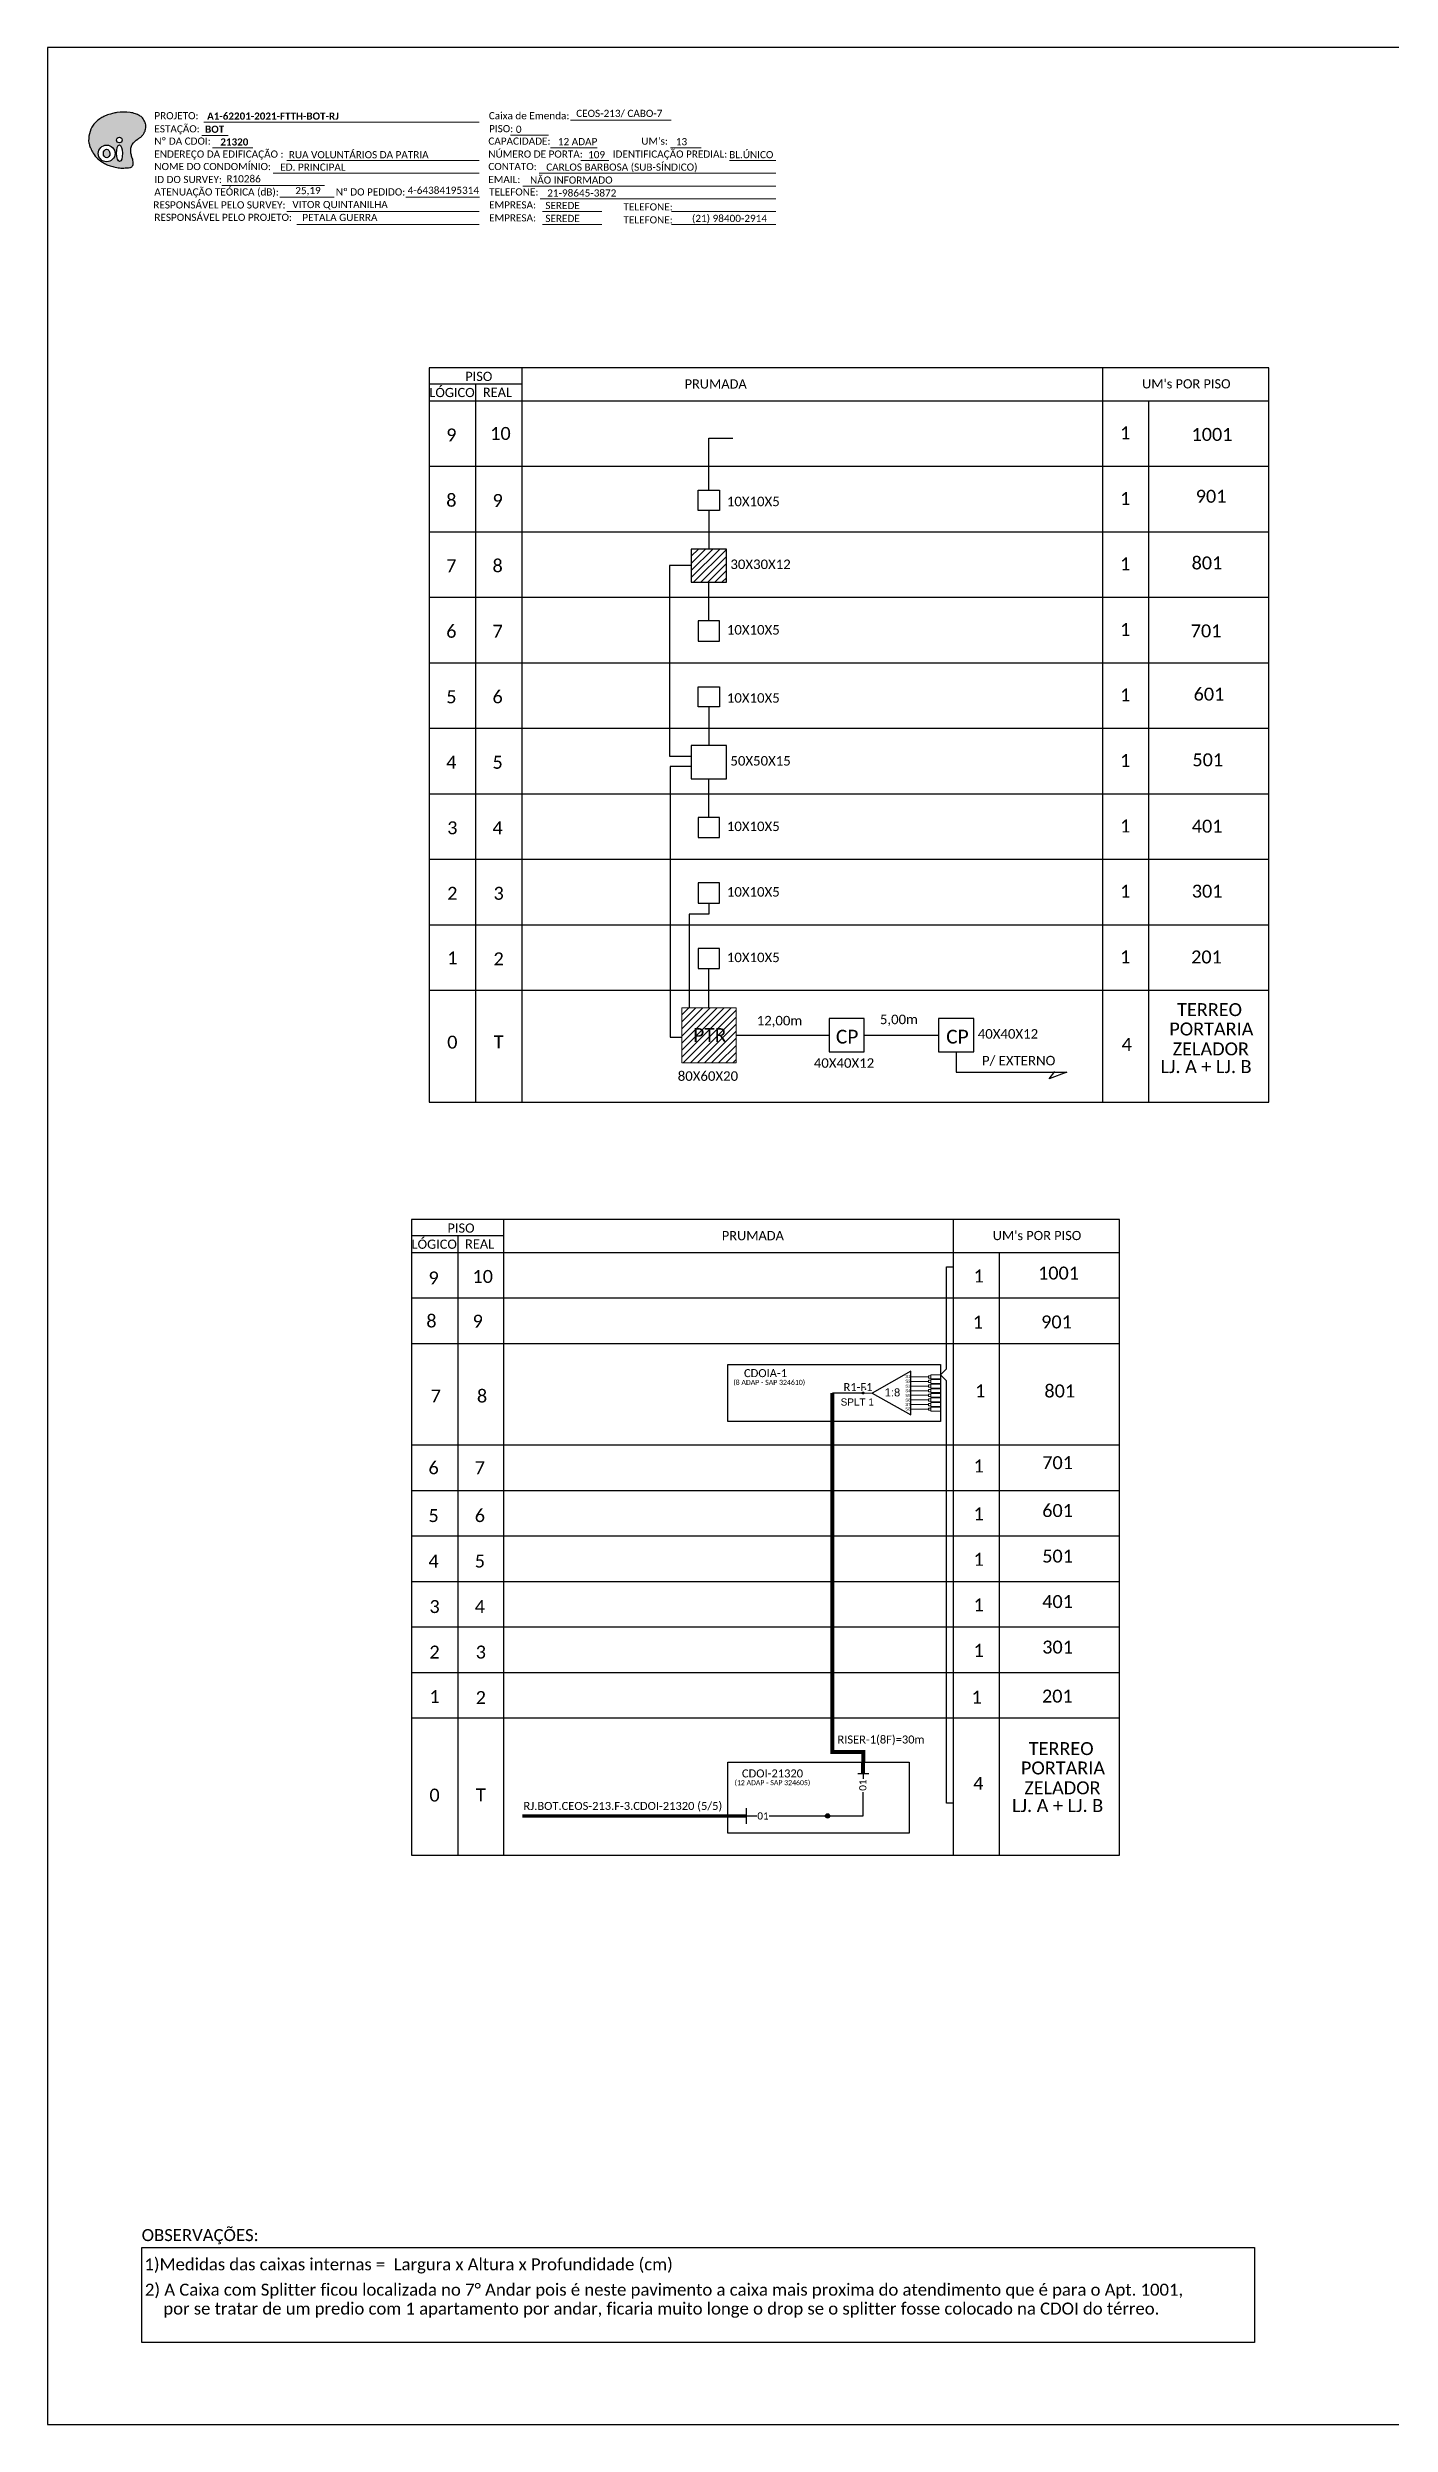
# Model space of a CAD drawing. Extents: x -4 to 837, y 1 to 595.
# Drawn here: x -4 to 332, y 1 to 595 of the extents above; entities that cross this region are included whole.
import ezdxf
from ezdxf.enums import TextEntityAlignment as Align

# ---------------------------------------------------------------- set-up
doc = ezdxf.new("R2010")
doc.units = 0
doc.styles.add('ARIAL', font='arial.ttf')
doc.styles.add('MtXpl_Calibri', font='calibri.ttf')
doc.styles.add('WMF-Calibri0', font='calibri.ttf')
doc.styles.add('WMF-Calibri1', font='calibrib.ttf')

# ---------------------------------------------------------------- blocks, each defined once
blk = doc.blocks.new('OI')
h = blk.add_hatch(color=40)
edge = h.paths.add_edge_path()
edge.add_spline(control_points=[(4.35, -0.67), (3.92, -0.99), (3.26, -1.5), (2.81, -2.59), (2.9, -3.5), (3.06, -4.27), (3.31, -4.85), (3.37, -5.39), (3.4, -5.88), (3.2, -6.4), (2.54, -6.61), (1.65, -6.63), (0.55, -6.67), (-0.56, -6.42), (-1.61, -6.14), (-2.77, -5.61), (-3.92, -4.77), (-4.89, -3.7), (-5.34, -2.65), (-5.6, -1.94), (-5.85, -0.96), (-5.71, 0.47), (-5.1, 2.02), (-4.14, 3.02), (-3.3, 3.61), (-2.37, 4.16), (-1.36, 4.44), (-0.56, 4.7), (0.79, 4.85), (2.24, 4.97), (3.79, 4.57), (4.67, 4.21), (5.44, 3.65), (5.76, 2.99), (6.03, 2.21), (6.01, 1.46), (5.72, 0.64), (5.31, 0.08), (4.88, -0.38), (4.51, -0.55), (4.35, -0.67)], knot_values=[0, 0, 0, 0, 1.60434, 2.417191, 3.427595, 4.282808, 4.776746, 5.304182, 5.888771, 6.258406, 6.858137, 7.79129, 8.986195, 10.124242, 11.187857, 12.242908, 13.953784, 15.414161, 16.515391, 17.349188, 17.675853, 19.552021, 21.515531, 22.568638, 23.63245, 24.621084, 25.782718, 26.745347, 27.142653, 29.870543, 31.004649, 31.921532, 32.709589, 33.801391, 34.042471, 35.192333, 35.971461, 36.628871, 37.254359, 37.836911, 37.836911, 37.836911, 37.836911], degree=3, periodic=0)
h.paths.add_polyline_path([(1.13, -0.87, -1), (-0.04, -0.87, -1)], flags=16)
edge = h.paths.add_edge_path(flags=16)
edge.add_ellipse((0.56, -3.59), major_axis=(-0.02, 1.71), ratio=0.361305, start_angle=0, end_angle=360)
h.paths.add_polyline_path([(-0.36, -3.62, -1), (-3.8, -3.62, -1)], flags=16)
edge = h.paths.add_edge_path(flags=0)
edge.add_ellipse((-2.08, -3.62), major_axis=(0, 0.885), ratio=0.758294, start_angle=0, end_angle=360)
at = {"color": 40}
for centre, radius in [((-2.08, -3.62), 1.72), ((0.54, -0.87), 0.587)]:
    blk.add_circle(centre, radius, dxfattribs=at)
blk.add_ellipse((-2.08, -3.62), major_axis=(0, 0.885), ratio=0.758294, start_param=-3.141592653589792, end_param=3.141592653589792, dxfattribs=at)
blk.add_ellipse((0.56, -3.59), major_axis=(-0.02, 1.71), ratio=0.361305, dxfattribs=at)
at = {"color": 40, "start_tangent": (-0.800898, -0.598801), "end_tangent": (-0.800898, -0.598801)}
blk.add_spline([(4.35, -0.67), (3.2, -1.78), (2.9, -2.54), (2.92, -3.55), (3.12, -4.38), (3.28, -4.85), (3.37, -5.37), (3.35, -5.95), (3.2, -6.29), (2.66, -6.55), (1.73, -6.63), (0.54, -6.62), (-0.58, -6.41), (-1.6, -6.11), (-2.56, -5.67), (-3.95, -4.67), (-4.89, -3.56), (-5.37, -2.56), (-5.64, -1.78), (-5.72, -1.46), (-5.63, 0.42), (-4.84, 2.22), (-4.13, 2.99), (-3.27, 3.62), (-2.4, 4.09), (-1.3, 4.47), (-0.37, 4.72), (0.02, 4.77), (2.75, 4.8), (3.85, 4.53), (4.69, 4.16), (5.31, 3.68), (5.85, 2.73), (5.93, 2.5), (5.94, 1.35), (5.67, 0.62), (5.29, 0.08), (4.84, -0.36), (4.35, -0.67)], degree=3, dxfattribs=at)
blk = doc.blocks.new('SPLT_1-8_SC-APC')
at = {"color": 1}
blk.add_lwpolyline([(-7.37, -2.1), (-17.04, -7.55), (-7.37, -13), (-7.37, -2.1)], dxfattribs=at)
at = {"color": 3, "lineweight": 0}
for points in [[(-2.99, -3.51), (-7.37, -3.51)], [(-7.37, -4.66), (-2.99, -4.66)], [(-7.37, -5.82), (-2.99, -5.82)], [(-2.41, -3.02), (-2.41, -4)], [(-2.41, -3.02), (0, -3.02)], [(-2.41, -4), (0, -4)], [(-2.41, -4.17), (-2.41, -5.16)], [(-2.41, -4.17), (0, -4.17)], [(-2.41, -5.16), (0, -5.16)], [(-2.41, -5.32), (-2.41, -6.31)], [(-2.41, -5.32), (0, -5.32)], [(-7.37, -6.97), (-2.99, -6.97)], [(-7.37, -8.12), (-2.99, -8.12)], [(-7.37, -9.28), (-2.99, -9.28)], [(-7.37, -10.43), (-2.99, -10.43)], [(-7.37, -11.58), (-2.99, -11.58)], [(-2.41, -6.31), (0, -6.31)], [(-2.41, -6.48), (-2.41, -7.46)], [(-2.41, -6.48), (0, -6.48)], [(-2.41, -7.46), (0, -7.46)], [(-2.41, -7.63), (-2.41, -8.62)], [(-2.41, -7.63), (0, -7.63)], [(-2.41, -8.62), (0, -8.62)], [(-2.41, -8.78), (-2.41, -9.77)], [(-2.41, -8.78), (0, -8.78)], [(-2.41, -9.77), (0, -9.77)], [(-2.41, -9.94), (-2.41, -10.92)], [(-2.41, -9.94), (0, -9.94)], [(-2.41, -10.92), (0, -10.92)], [(-2.41, -11.09), (-2.41, -12.08)], [(-2.41, -11.09), (0, -11.09)], [(-2.41, -12.08), (0, -12.08)]]:
    blk.add_lwpolyline(points, dxfattribs=at)
for points in [[(-2.99, -3.22), (-2.41, -3.22), (-2.41, -3.8), (-2.99, -3.8)], [(-2.99, -4.38), (-2.41, -4.38), (-2.41, -4.95), (-2.99, -4.95)], [(-2.99, -5.53), (-2.41, -5.53), (-2.41, -6.1), (-2.99, -6.1)], [(-2.99, -6.68), (-2.41, -6.68), (-2.41, -7.26), (-2.99, -7.26)], [(-2.99, -7.84), (-2.41, -7.84), (-2.41, -8.41), (-2.99, -8.41)], [(-2.99, -8.99), (-2.41, -8.99), (-2.41, -9.56), (-2.99, -9.56)], [(-2.99, -10.14), (-2.41, -10.14), (-2.41, -10.72), (-2.99, -10.72)], [(-2.99, -11.3), (-2.41, -11.3), (-2.41, -11.87), (-2.99, -11.87)]]:
    blk.add_lwpolyline(points, close=True, dxfattribs=at)
at = {"color": 1, "lineweight": 0}
blk.add_lwpolyline([(-17.04, -7.55), (-19.26, -7.55)], dxfattribs=at)
at = {"color": 1, "style": 'ARIAL'}
for s, height, p in [('S1', 0.75, (-8.74, -3.78)), ('S2', 0.75, (-8.74, -4.97)), ('S3', 0.75, (-8.74, -6.18)), ('1:8', 2, (-13.91, -8.4)), ('S4', 0.75, (-8.74, -7.36)), ('S5', 0.75, (-8.74, -8.57)), ('S6', 0.75, (-8.74, -9.69)), ('S7', 0.75, (-8.74, -10.78)), ('S8', 0.75, (-8.74, -11.9))]:
    blk.add_text(s, height=height, dxfattribs=at).set_placement(p)
blk = doc.blocks.new('SPLITTER FUTURO')
blk.add_point((0, 0))
at = {"style": 'ARIAL', "text_generation_flag": 6, "flags": 4}
for tag, p, height in [('SPLT', (-6.22, -4.1), 1.5), ('INSTAL.', (-6.25, -6.09), 1.25)]:
    blk.add_attdef(tag, p, '', height=height, rotation=180, dxfattribs=at)

msp = doc.modelspace()

# ---------------------------------------------------------------- hatches: boundary and pattern name
h = msp.add_hatch()
h.set_pattern_fill('ANSI31', color=1, scale=10, style=0)
h.set_pattern_definition([(45, (-446.4632, 71.355), (-0.8838835, 0.8838835), [])])
h.paths.add_polyline_path([(165.93, 469.94), (157.13, 469.94), (157.13, 461.63), (165.93, 461.63)])
h.paths.add_polyline_path([(177.04, 459.67), (177.04, 464.82)])
h = msp.add_hatch()
h.set_pattern_fill('ANSI31', color=1, scale=10, style=0)
h.set_pattern_definition([(45, (-456.8706, -42.4133), (-0.8838835, 0.8838835), [])])
h.paths.add_polyline_path([(154.75, 341.55), (168.32, 341.55), (168.32, 355.31), (154.75, 355.31)])
h.paths.add_polyline_path([(156.75, 345.9), (166.83, 345.9), (166.83, 351.05), (156.75, 351.05)], flags=24)
h = msp.add_hatch(color=3)
h.dxf.hatch_style = 1
edge = h.paths.add_edge_path()
edge.add_arc((200.14, 259.02), 0.242, 0, 360)
h = msp.add_hatch(color=3)
h.dxf.hatch_style = 1
edge = h.paths.add_edge_path()
edge.add_arc((191.19, 153.33), 0.534, 0, 360)

# ---------------------------------------------------------------- linework, layer by layer
for p, q in [((837.17, 595.26), (-3.83, 595.26)), ((-3.83, 595.26), (-3.83, 1.26)), ((-3.83, 1.26), (837.17, 1.26))]:
    msp.add_line(p, q)
at = {"color": 3}
msp.add_line((161.53, 355.31), (161.53, 365.09), dxfattribs=at)
at = {"color": 5}
msp.add_line((200.14, 259.02), (192.41, 259.02), dxfattribs=at)
at = {"color": 7, "lineweight": 0}
for points in [[(35.28, 576.58), (104.12, 576.58)], [(126.96, 577.07), (152.09, 577.07)], [(34.76, 573.3), (41.31, 573.3)], [(111.92, 573.34), (121.4, 573.34)], [(37.42, 570.23), (47.48, 570.23)], [(55.99, 566.99), (104.12, 566.99)], [(121.97, 570.23), (133.58, 570.23)], [(129.55, 566.99), (136.5, 566.99)], [(151.91, 570.23), (159.57, 570.23)], [(166.72, 566.99), (178.23, 566.99)], [(39.74, 560.82), (65.44, 560.82)], [(52.58, 563.88), (104.12, 563.88)], [(115.04, 560.64), (178.26, 560.64)], [(119.08, 563.88), (178.26, 563.88)], [(54.28, 557.85), (67.83, 557.85)], [(55.99, 554.29), (104.12, 554.29)], [(85.72, 557.85), (104.14, 557.85)], [(119.33, 557.41), (178.26, 557.41)], [(119.94, 554.29), (134.74, 554.29)], [(152.18, 554.29), (178.26, 554.29)], [(58.48, 551.06), (104.12, 551.06)], [(119.94, 551.06), (134.74, 551.06)], [(152.21, 551.06), (178.26, 551.06)]]:
    msp.add_lwpolyline(points, dxfattribs=at)
at = {"color": 0}
for points in [[(301.55, 515.23), (91.6, 515.23)], [(114.74, 511.12), (91.6, 511.12)], [(264.21, 302.39), (87.16, 302.39)], [(110.3, 298.28), (87.16, 298.28)]]:
    msp.add_lwpolyline(points, dxfattribs=at)
for points in [[(91.6, 515.23), (91.6, 331.71), (301.55, 331.71), (301.55, 515.23)], [(103.17, 511.12), (103.17, 331.71)], [(114.74, 515.23), (114.74, 331.71)], [(259.96, 515.23), (259.96, 331.71)], [(91.6, 507.01), (301.55, 507.01)], [(271.53, 331.71), (271.53, 507.01)], [(91.6, 490.64), (301.55, 490.64)], [(91.6, 474.26), (301.55, 474.26)], [(91.6, 457.89), (301.55, 457.89)], [(91.6, 441.52), (301.55, 441.52)], [(91.6, 425.15), (301.55, 425.15)], [(91.6, 408.78), (301.55, 408.78)], [(91.6, 392.4), (301.55, 392.4)], [(91.6, 376.03), (301.55, 376.03)], [(91.6, 359.66), (301.55, 359.66)], [(87.16, 302.39), (87.16, 143.55), (264.21, 143.55), (264.21, 302.39)], [(98.73, 298.28), (98.73, 143.55)], [(110.3, 143.55), (110.3, 302.39)], [(222.62, 302.39), (222.62, 143.55)], [(87.16, 294.16), (264.21, 294.16)], [(234.19, 143.55), (234.19, 294.16)], [(87.16, 282.79), (264.21, 282.79)], [(87.16, 271.42), (264.21, 271.42)], [(87.16, 246.05), (264.21, 246.05)], [(87.16, 234.68), (264.21, 234.68)], [(87.16, 223.31), (264.21, 223.31)], [(87.16, 211.93), (264.21, 211.93)], [(87.16, 200.56), (264.21, 200.56)], [(87.16, 189.19), (264.21, 189.19)], [(87.16, 177.82), (264.21, 177.82)]]:
    msp.add_lwpolyline(points)
at = {"color": 3}
for points in [[(161.53, 484.62), (161.53, 497.6), (167.5, 497.6)], [(161.53, 479.58), (161.53, 469.94)], [(157.13, 465.78), (151.68, 465.78), (151.68, 418.18), (157.13, 418.18)], [(161.53, 451.99), (161.53, 461.63)], [(161.53, 430.46), (161.53, 420.82)], [(157.13, 415.59), (151.86, 415.59), (151.86, 347.93), (154.75, 347.93)], [(161.53, 402.87), (161.53, 412.51)], [(161.53, 381.46), (161.53, 378.72), (156.59, 378.72), (156.59, 355.21)], [(168.32, 348.43), (191.58, 348.43)], [(200.39, 348.43), (218.98, 348.43)], [(222.62, 156.53), (220.97, 156.53), (220.96, 262.04), (219.4, 263.55), (220.96, 265.06), (220.96, 290.56), (222.62, 290.56)], [(170.9, 153.33), (173.5, 153.33)], [(176.57, 153.33), (191.19, 153.33)]]:
    msp.add_lwpolyline(points, dxfattribs=at)
at = {"color": 7}
for points in [[(158.86, 484.62), (164.21, 484.62), (164.21, 479.58), (158.86, 479.58)], [(158.86, 446.95), (164.21, 446.95), (164.21, 451.99), (158.86, 451.99)], [(158.86, 435.5), (164.21, 435.5), (164.21, 430.46), (158.86, 430.46)], [(157.13, 412.51), (165.93, 412.51), (165.93, 420.82), (157.13, 420.82)], [(158.86, 397.83), (164.21, 397.83), (164.21, 402.87), (158.86, 402.87)], [(158.86, 381.46), (164.21, 381.46), (164.21, 386.5), (158.86, 386.5)], [(158.86, 365.09), (164.21, 365.09), (164.21, 370.13), (158.86, 370.13)], [(191.58, 344.28), (200.39, 344.28), (200.39, 352.58), (191.58, 352.58)], [(218.98, 344.28), (227.79, 344.28), (227.79, 352.58), (218.98, 352.58)]]:
    msp.add_lwpolyline(points, close=True, dxfattribs=at)
at = {"color": 1}
for points in [[(157.13, 461.63), (165.93, 461.63), (165.93, 469.94), (157.13, 469.94)], [(166.27, 266.18), (219.4, 266.18), (219.4, 251.86), (166.27, 251.86)], [(166.27, 166.78), (211.63, 166.78), (211.63, 149.06), (166.27, 149.06)]]:
    msp.add_lwpolyline(points, close=True, dxfattribs=at)
at = {"color": 1, "lineweight": 0}
msp.add_lwpolyline([(154.75, 355.31), (168.32, 355.31), (168.32, 341.55), (154.75, 341.55)], close=True, dxfattribs=at)
at = {"color": 1}
for points in [[(223.39, 344.28), (223.39, 339.17), (251.02, 339.17)], [(246.6, 337.57), (248.01, 339.4)], [(251.02, 339.17), (246.6, 337.57)], [(170.91, 151.34), (170.9, 155.31)]]:
    msp.add_lwpolyline(points, dxfattribs=at)
at = {"color": 5, "const_width": 1}
msp.add_lwpolyline([(192.41, 259.02), (192.41, 169.28), (200.13, 169.28), (200.08, 163.93)], dxfattribs=at)
at = {"color": 5}
for points in [[(198.73, 163.93), (201.52, 163.93)], [(200.08, 163.93), (200.08, 162.61)], [(191.19, 153.33), (200.08, 153.33), (200.08, 159.25)]]:
    msp.add_lwpolyline(points, dxfattribs=at)
at = {"color": 1}
msp.add_lwpolyline([(114.89, 153.29, 0.8, 0.8, 0), (170.9, 153.33, 0.8, 0.8, 0)], format="xyseb", dxfattribs=at)
at = {"color": 0}
msp.add_lwpolyline([(19.73, 45.46), (297.98, 45.46), (297.98, 21.75), (19.73, 21.75)], close=True, dxfattribs=at)
at = {"color": 3}
for centre, radius in [((200.14, 259.02), 0.242), ((191.19, 153.33), 0.534)]:
    msp.add_circle(centre, radius, dxfattribs=at)

# ---------------------------------------------------------------- block references
at = {"color": 7, "xscale": 1.213923925163967, "yscale": 1.213923925163967, "zscale": 1.213923925163967, "rotation": 0.1532896023949059}
msp.add_blockref('OI', (13.47, 573.2), dxfattribs=at)
at = {"color": 3}
msp.add_blockref('SPLT_1-8_SC-APC', (219.4, 266.57), dxfattribs=at)
ref = msp.add_blockref('SPLITTER FUTURO', (200.69, 259.98))
ref.add_attrib('SPLT', 'SPLT 1', (194.47, 255.88), dxfattribs={"height": 1.79, "rotation": 180, "style": 'ARIAL', "text_generation_flag": 6})

# ---------------------------------------------------------------- texts
at = {"color": 7, "lineweight": 0, "style": 'WMF-Calibri0'}
for s, height, p in [('PROJETO:', 1.793, (22.88, 577.33)), ('ESTAÇÃO:', 1.793, (22.88, 574.05)), ('Caixa de Emenda:', 1.7927, (106.5, 577.33)), ('Nº DA CDOI:', 1.7927, (22.88, 570.98)), ('CAPACIDADE:', 1.7927, (106.39, 570.98)), ('PISO:', 1.793, (106.57, 574.09)), ("UM's:", 1.793, (144.64, 570.98)), ('ENDEREÇO DA EDIFICAÇÃO :', 1.7927, (22.88, 567.74)), ('NOME DO CONDOMÍNIO:', 1.7927, (22.88, 564.63)), ('CONTATO:', 1.793, (106.39, 564.63)), ('NÚMERO DE PORTA:', 1.7927, (106.39, 567.74)), ('IDENTIFICAÇÃO PREDIAL:', 1.7927, (137.48, 567.74)), ('ATENUAÇÃO TEÓRICA (dB):', 1.7927, (22.88, 558.28)), ('ID DO SURVEY:', 1.7927, (22.88, 561.39)), ('Nº DO PEDIDO:', 1.7927, (68.25, 558.28)), ('EMAIL:', 1.793, (106.39, 561.39)), ('TELEFONE:', 1.793, (106.58, 558.28)), ('RESPONSÁVEL PELO SURVEY:', 1.7927, (22.63, 555.04)), ('RESPONSÁVEL PELO PROJETO:', 1.7927, (22.88, 551.93)), ('EMPRESA:', 1.793, (106.58, 555.04)), ('EMPRESA:', 1.793, (106.58, 551.8)), ('TELEFONE:', 1.793, (140.17, 554.54)), ('TELEFONE:', 1.793, (140.17, 551.3))]:
    msp.add_text(s, height=height, dxfattribs=at).set_placement(p)
at = {"color": 7}
for s, height, style, p in [('A1-62201-2021-FTTH-BOT-RJ', 1.7927, 'WMF-Calibri1', (36.07, 577.23)), ('CEOS-213/ CABO-7', 1.7927, 'WMF-Calibri0', (128.36, 577.91)), ('BOT', 1.793, 'WMF-Calibri1', (35.56, 573.95)), ('0', 1.79, 'WMF-Calibri0', (113.27, 573.94)), (' 12 ADAP', 1.793, 'WMF-Calibri0', (123.14, 570.85)), ('13', 1.793, 'WMF-Calibri0', (153.26, 570.83)), ('ED. PRINCIPAL', 1.7927, 'WMF-Calibri0', (54.36, 564.48)), ('RUA VOLUNTÁRIOS DA PATRIA', 1.7927, 'WMF-Calibri0', (56.5, 567.58)), ('CARLOS BARBOSA (SUB-SÍNDICO)', 1.7927, 'WMF-Calibri0', (120.86, 564.48)), ('109', 1.793, 'WMF-Calibri0', (131.33, 567.59)), ('BL.ÚNICO', 1.793, 'WMF-Calibri0', (166.61, 567.59)), ('R10286', 1.793, 'WMF-Calibri0', (40.9, 561.56)), ('4-64384195314', 1.7927, 'WMF-Calibri0', (86.21, 558.69)), ('NÃO INFORMADO', 1.7927, 'WMF-Calibri0', (116.82, 561.24)), ('21-98645-3872', 1.7927, 'WMF-Calibri0', (121.11, 558.01)), ('VITOR QUINTANILHA', 1.7927, 'WMF-Calibri0', (57.39, 555.13)), ('PETALA GUERRA', 1.7927, 'WMF-Calibri0', (59.88, 551.9)), ('SEREDE', 1.793, 'WMF-Calibri0', (120.64, 554.89)), ('SEREDE', 1.793, 'WMF-Calibri0', (120.64, 551.66)), ('(21) 98400-2914', 1.7927, 'WMF-Calibri0', (157.3, 551.66)), ('1001', 3.24, 'WMF-Calibri0', (282.2, 496.96)), ('10X10X5', 2.373, 'WMF-Calibri0', (166.03, 480.64)), ('901', 3.24, 'WMF-Calibri0', (283.25, 481.5)), ('30X30X12', 2.373, 'WMF-Calibri0', (166.91, 464.93)), ('801', 3.24, 'WMF-Calibri0', (282.22, 464.84)), ('10X10X5', 2.373, 'WMF-Calibri0', (166.03, 448.56)), ('701', 3.24, 'WMF-Calibri0', (282, 447.86)), ('10X10X5', 2.373, 'WMF-Calibri0', (166.03, 431.53)), ('601', 3.24, 'WMF-Calibri0', (282.73, 432.05)), ('50X50X15', 2.373, 'WMF-Calibri0', (166.91, 415.82)), ('501', 3.24, 'WMF-Calibri0', (282.42, 415.64)), ('10X10X5', 2.373, 'WMF-Calibri0', (166.03, 399.45)), ('401', 3.24, 'WMF-Calibri0', (282.27, 399.06)), ('10X10X5', 2.373, 'WMF-Calibri0', (166.03, 383.07)), ('301', 3.24, 'WMF-Calibri0', (282.27, 382.82)), ('10X10X5', 2.373, 'WMF-Calibri0', (166.03, 366.7)), ('201', 3.24, 'WMF-Calibri0', (282.11, 366.37)), ('TERREO', 3.24, 'WMF-Calibri0', (278.6, 353.21)), ('PORTARIA', 3.24, 'WMF-Calibri0', (276.66, 348.37)), ('PTR', 3.433, 'WMF-Calibri0', (157.61, 346.78)), ('CP', 3.433, 'WMF-Calibri0', (193.29, 346.36)), ('CP', 3.433, 'WMF-Calibri0', (220.87, 346.36)), ('40X40X12', 2.373, 'WMF-Calibri0', (228.76, 347.58)), ('ZELADOR', 3.24, 'WMF-Calibri0', (277.49, 343.4)), ('80X60X20', 2.373, 'WMF-Calibri0', (153.75, 337.04)), ('40X40X12', 2.373, 'WMF-Calibri0', (187.77, 340.3)), ('P/ EXTERNO', 2.373, 'WMF-Calibri0', (229.81, 340.9)), ('LJ. A + LJ. B', 3.24, 'WMF-Calibri0', (274.45, 338.98)), ('1001', 3.24, 'WMF-Calibri0', (243.83, 287.38)), ('901', 3.24, 'WMF-Calibri0', (244.61, 275.16)), ('801', 3.24, 'WMF-Calibri0', (245.42, 257.91)), ('701', 3.24, 'WMF-Calibri0', (244.88, 239.99)), ('601', 3.24, 'WMF-Calibri0', (244.88, 228.03)), ('501', 3.24, 'WMF-Calibri0', (244.88, 216.65)), ('401', 3.24, 'WMF-Calibri0', (244.88, 205.28)), ('301', 3.24, 'WMF-Calibri0', (244.88, 193.91)), ('201', 3.24, 'WMF-Calibri0', (244.82, 181.66)), ('PORTARIA', 3.24, 'WMF-Calibri0', (239.56, 163.7)), ('TERREO', 3.24, 'WMF-Calibri0', (241.5, 168.54)), ('ZELADOR', 3.24, 'WMF-Calibri0', (240.39, 158.73)), ('LJ. A + LJ. B', 3.24, 'WMF-Calibri0', (237.35, 154.31))]:
    msp.add_text(s, height=height, dxfattribs=dict(at, style=style)).set_placement(p)
at = {"color": 7, "style": 'WMF-Calibri1'}
msp.add_text('21320', height=1.793, dxfattribs=at).set_placement((42.89, 570.77), align=Align.CENTER)
for s, height, style, p in [('25,19', 1.793, 'WMF-Calibri0', (58.11, 558.62)), ('OBSERVAÇÕES:', 3, 'WMF-Calibri0', (19.71, 47.08)), ('1)Medidas das caixas internas =  Largura x Altura x Profundidade (cm)', 3, 'MtXpl_Calibri', (20.4, 39.78)), ('2) A Caixa com Splitter ficou localizada no 7° Andar pois é neste pavimento a caixa mais proxima do atendimento que é para o Apt. 1001, ', 3, 'MtXpl_Calibri', (20.52, 33.44)), ('por se tratar de um predio com 1 apartamento por andar, ficaria muito longe o drop se o splitter fosse colocado na CDOI do térreo. ', 3, 'MtXpl_Calibri', (25.13, 28.72))]:
    msp.add_text(s, height=height, dxfattribs=dict(style=style)).set_placement(p)
at = {"color": 0, "style": 'WMF-Calibri0'}
for s, p in [('  LÓGICO', (90.02, 507.9)), ('     PISO', (96.56, 511.93)), ('PRUMADA', (155.47, 510.04)), ("UM's POR PISO", (269.84, 510.07)), ('    REAL', (101.78, 507.95)), ('  LÓGICO', (85.57, 295.06)), ('     PISO', (92.12, 299.09)), ('    REAL', (97.33, 295.11)), ('PRUMADA', (164.77, 297.2)), ("UM's POR PISO", (232.51, 297.23))]:
    msp.add_text(s, height=2.3, dxfattribs=at).set_placement(p)
at = {"color": 7, "style": 'WMF-Calibri0'}
for s, height, p in [('10', 3.24, (109.42, 498.82)), ('10', 3.24, (104.98, 288.15)), ('01', 1.793, (175.06, 153.33))]:
    msp.add_text(s, height=height, dxfattribs=at).set_placement(p, align=Align.MIDDLE_CENTER)
at = {"color": 3, "style": 'WMF-Calibri0'}
for s, p in [('12,00m', (173.49, 350.89)), ('5,00m', (204.29, 351.2))]:
    msp.add_text(s, height=2.373, dxfattribs=at).set_placement(p)
at = {"color": 1, "style": 'WMF-Calibri0'}
for s, p in [('(8 ADAP - SAP 324610)', (176.62, 261.06)), ('(12 ADAP - SAP 324605)', (177.41, 161.02))]:
    msp.add_text(s, height=1.25, dxfattribs=at).set_placement(p, align=Align.CENTER)
for s, p in [('CDOIA-1', (170.31, 262.99)), ('CDOI-21320', (169.79, 162.95)), ('RJ.BOT.CEOS-213.F-3.CDOI-21320 (5/5)', (115.17, 154.83))]:
    msp.add_text(s, height=2, dxfattribs=at).set_placement(p)
at = {"color": 5, "style": 'WMF-Calibri0'}
for s, p in [('R1-F1', (195.2, 259.5)), ('RISER-1(8F)=30m', (193.67, 171.43))]:
    msp.add_text(s, height=2, dxfattribs=at).set_placement(p)
at = {"color": 7, "style": 'WMF-Calibri0'}
msp.add_text('01', height=1.793, rotation=90.16879, dxfattribs=at).set_placement((200.01, 161.03), align=Align.MIDDLE_CENTER)
for tag, flags, p in [('9', 4, (97.14, 498.43)), ('1', 4, (265.63, 498.96)), ('8', 4, (97.14, 482.13)), ('9', 4, (108.71, 482.06)), ('1', 4, (265.63, 482.59)), ('7', 4, (97.14, 465.76)), ('8', 4, (108.71, 465.76)), ('1', 4, (265.63, 466.22)), ('1', 4, (265.63, 449.85)), ('6', 4, (97.14, 449.38)), ('7', 4, (108.71, 449.38)), ('5', 4, (97.14, 433.01)), ('6', 4, (108.71, 433.01)), ('1', 4, (265.63, 433.47)), ('4', 4, (97.14, 416.64)), ('5', 4, (108.71, 416.64)), ('1', 4, (265.63, 417.1)), ('3', 4, (97.38, 400.27)), ('4', 4, (108.71, 400.27)), ('1', 4, (265.63, 400.73)), ('2', 4, (97.38, 383.9)), ('3', 4, (108.96, 383.9)), ('1', 4, (265.63, 384.41)), ('1', 4, (97.38, 367.76)), ('2', 4, (108.96, 367.52)), ('1', 4, (265.63, 368.04)), ('0', 4, (97.38, 346.71)), ('T', 12, (108.96, 346.75)), ('4', 4, (266, 346.15)), ('9', 4, (92.7, 287.76)), ('1', 4, (228.99, 288.27)), ('8', 4, (92.16, 277.03)), ('9', 4, (103.73, 276.96)), ('1', 4, (228.79, 276.75)), ('7', 4, (93.24, 258.27)), ('8', 4, (104.81, 258.27)), ('1', 4, (229.37, 259.58)), ('6', 4, (92.7, 240.35)), ('7', 4, (104.27, 240.35)), ('1', 4, (228.99, 240.79)), ('5', 4, (92.7, 228.39)), ('6', 4, (104.27, 228.39)), ('1', 4, (228.99, 228.83)), ('4', 4, (92.7, 217.02)), ('5', 4, (104.27, 217.02)), ('1', 4, (228.99, 217.46)), ('3', 4, (92.94, 205.65)), ('4', 4, (104.27, 205.65)), ('1', 4, (228.99, 206.08)), ('1', 4, (228.99, 194.71)), ('2', 4, (92.94, 194.28)), ('3', 4, (104.51, 194.28)), ('1', 4, (92.94, 183.15)), ('2', 4, (104.51, 182.91)), ('1', 4, (228.48, 183.03)), ('4', 4, (228.9, 161.48)), ('0', 4, (92.94, 158.54)), ('T', 12, (104.51, 158.58))]:
    msp.add_attdef(tag, text='XX', height=3.24, dxfattribs=dict(at, flags=flags)).set_placement(p, align=Align.MIDDLE_CENTER)

doc.saveas('drawing.dxf')
